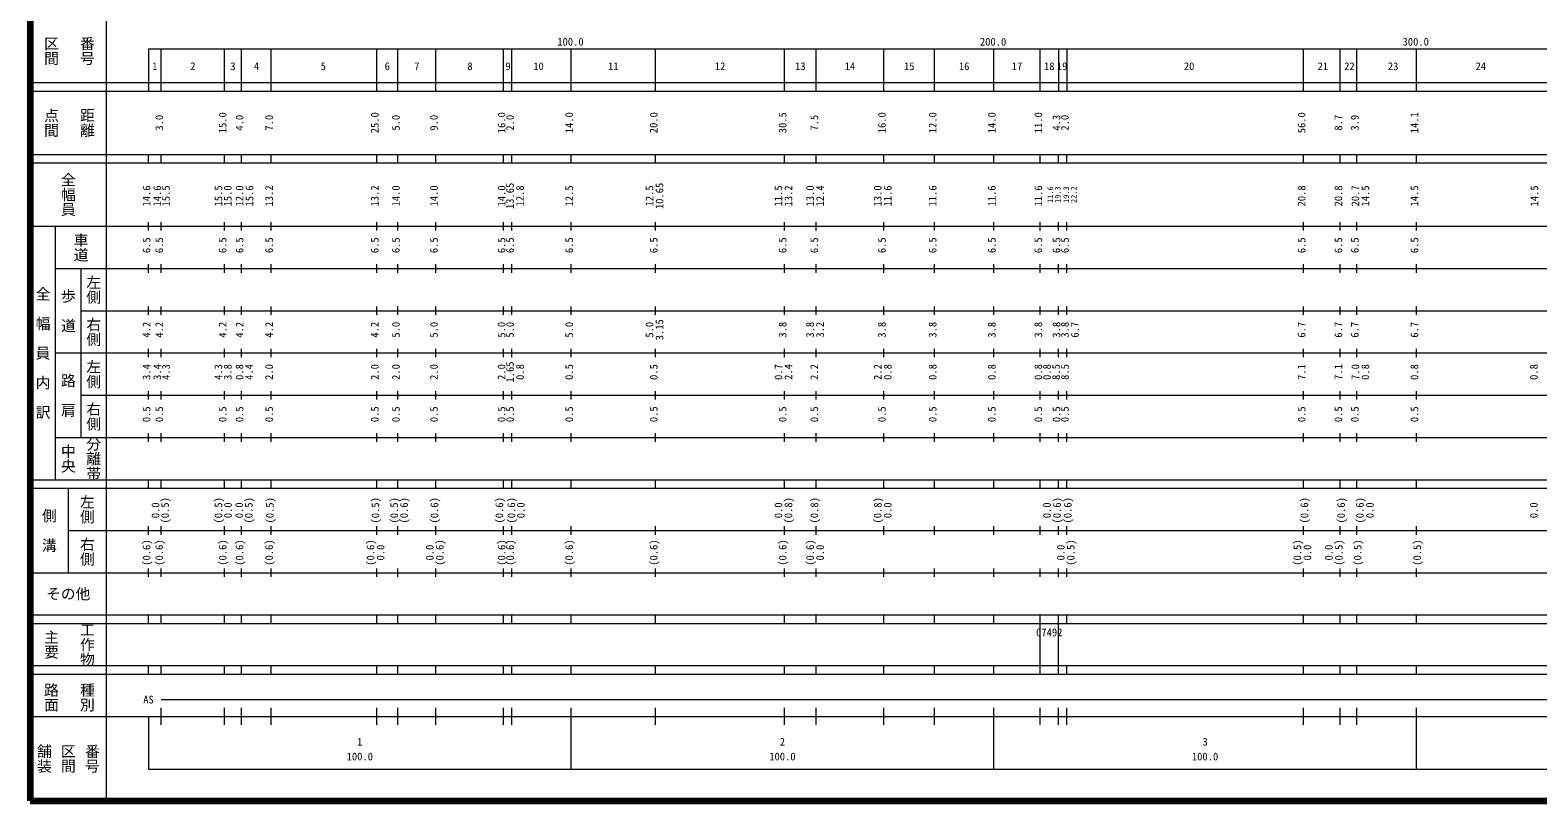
# Model space of a CAD drawing. Units: millimetres, scale not verified. Extents: x 40000 to 680000, y 20000 to 380000.
# Drawn here: x 40000 to 396745, y 20000 to 202409 of the extents above; entities that cross this region are included whole.
import ezdxf
from ezdxf.enums import TextEntityAlignment as Align

# ---------------------------------------------------------------- set-up
doc = ezdxf.new("R2010")
doc.units = ezdxf.units.MM
doc.header["$LTSCALE"] = 1000
doc.layers.add('M-TTL', color=2, linetype='Continuous', lineweight=140)
doc.layers.add('M-TTL-BAND', color=7, linetype='Continuous', lineweight=13)
doc.styles.add('@ＭＳ ゴシック', font='')
doc.styles.add('ＭＳ ゴシック', font='')
doc.styles.get('@ＭＳ ゴシック').set_extended_font_data('@MS Gothic')
doc.styles.get('ＭＳ ゴシック').set_extended_font_data('MS Gothic')

msp = doc.modelspace()

# ---------------------------------------------------------------- linework, layer by layer
at = {"layer": 'M-TTL'}
for p, q in [((40000, 380000), (40000, 20000)), ((40000, 20000), (680000, 20000))]:
    msp.add_line(p, q, dxfattribs=at)
at = {"layer": 'M-TTL-BAND'}
for p, q in [((58000, 370000), (58000, 20000)), ((68000, 198000), (579000, 198000)), ((68000, 198000), (68000, 188000)), ((71000, 188000), (71000, 198000)), ((86000, 188000), (86000, 198000)), ((90000, 188000), (90000, 198000)), ((97000, 188000), (97000, 198000)), ((122000, 188000), (122000, 198000)), ((127000, 188000), (127000, 198000)), ((136000, 188000), (136000, 198000)), ((152000, 188000), (152000, 198000)), ((154000, 188000), (154000, 198000)), ((168000, 188000), (168000, 198000)), ((188000, 188000), (188000, 198000)), ((218500, 188000), (218500, 198000)), ((226000, 188000), (226000, 198000)), ((242000, 188000), (242000, 198000)), ((254000, 188000), (254000, 198000)), ((268000, 188000), (268000, 198000)), ((279000, 188000), (279000, 198000)), ((283300, 198000), (283300, 190000)), ((341300, 188000), (341300, 198000)), ((350000, 188000), (350000, 198000)), ((353900, 188000), (353900, 198000)), ((368000, 188000), (368000, 198000)), ((40000, 190000), (579000, 190000)), ((283300, 190000), (283300, 188000)), ((40000, 188000), (579000, 188000)), ((40000, 173000), (579000, 173000)), ((68000, 171000), (68000, 173000)), ((71000, 171000), (71000, 173000)), ((86000, 171000), (86000, 173000)), ((90000, 171000), (90000, 173000)), ((97000, 171000), (97000, 173000)), ((122000, 171000), (122000, 173000)), ((127000, 171000), (127000, 173000)), ((136000, 171000), (136000, 173000)), ((152000, 171000), (152000, 173000)), ((154000, 171000), (154000, 173000)), ((168000, 171000), (168000, 173000)), ((188000, 171000), (188000, 173000)), ((218500, 171000), (218500, 173000)), ((226000, 171000), (226000, 173000)), ((242000, 171000), (242000, 173000)), ((254000, 171000), (254000, 173000)), ((268000, 171000), (268000, 173000)), ((279000, 171000), (279000, 173000)), ((283300, 171000), (283300, 173000)), ((285300, 171000), (285300, 173000)), ((341300, 171000), (341300, 173000)), ((350000, 171000), (350000, 173000)), ((353900, 171000), (353900, 173000)), ((368000, 171000), (368000, 173000)), ((40000, 171000), (579000, 171000)), ((68000, 155000), (68000, 157000)), ((71000, 155000), (71000, 157000)), ((86000, 155000), (86000, 157000)), ((90000, 155000), (90000, 157000)), ((97000, 155000), (97000, 157000)), ((122000, 155000), (122000, 157000)), ((127000, 155000), (127000, 157000)), ((136000, 155000), (136000, 157000)), ((152000, 155000), (152000, 157000)), ((154000, 155000), (154000, 157000)), ((168000, 155000), (168000, 157000)), ((188000, 155000), (188000, 157000)), ((218500, 155000), (218500, 157000)), ((226000, 155000), (226000, 157000)), ((242000, 155000), (242000, 157000)), ((254000, 155000), (254000, 157000)), ((268000, 155000), (268000, 157000)), ((279000, 155000), (279000, 157000)), ((283300, 155000), (283300, 157000)), ((285300, 155000), (285300, 157000)), ((341300, 155000), (341300, 157000)), ((350000, 155000), (350000, 157000)), ((353900, 155000), (353900, 157000)), ((368000, 155000), (368000, 157000)), ((40000, 156000), (579000, 156000)), ((46000, 96000), (46000, 156000)), ((68000, 145000), (68000, 147000)), ((71000, 145000), (71000, 147000)), ((86000, 145000), (86000, 147000)), ((90000, 145000), (90000, 147000)), ((97000, 145000), (97000, 147000)), ((122000, 145000), (122000, 147000)), ((127000, 145000), (127000, 147000)), ((136000, 145000), (136000, 147000)), ((152000, 145000), (152000, 147000)), ((154000, 145000), (154000, 147000)), ((168000, 145000), (168000, 147000)), ((188000, 145000), (188000, 147000)), ((218500, 145000), (218500, 147000)), ((226000, 145000), (226000, 147000)), ((242000, 145000), (242000, 147000)), ((254000, 145000), (254000, 147000)), ((268000, 145000), (268000, 147000)), ((279000, 145000), (279000, 147000)), ((283300, 145000), (283300, 147000)), ((285300, 145000), (285300, 147000)), ((341300, 145000), (341300, 147000)), ((350000, 145000), (350000, 147000)), ((353900, 145000), (353900, 147000)), ((368000, 145000), (368000, 147000)), ((46000, 146000), (579000, 146000)), ((52000, 146000), (52000, 106000)), ((52000, 136000), (579000, 136000)), ((68000, 135000), (68000, 137000)), ((71000, 135000), (71000, 137000)), ((86000, 135000), (86000, 137000)), ((90000, 135000), (90000, 137000)), ((97000, 135000), (97000, 137000)), ((122000, 135000), (122000, 137000)), ((127000, 135000), (127000, 137000)), ((136000, 135000), (136000, 137000)), ((152000, 135000), (152000, 137000)), ((154000, 135000), (154000, 137000)), ((168000, 135000), (168000, 137000)), ((188000, 135000), (188000, 137000)), ((218500, 135000), (218500, 137000)), ((226000, 135000), (226000, 137000)), ((242000, 135000), (242000, 137000)), ((254000, 135000), (254000, 137000)), ((268000, 135000), (268000, 137000)), ((279000, 135000), (279000, 137000)), ((283300, 135000), (283300, 137000)), ((285300, 135000), (285300, 137000)), ((341300, 135000), (341300, 137000)), ((350000, 135000), (350000, 137000)), ((353900, 135000), (353900, 137000)), ((368000, 135000), (368000, 137000)), ((46000, 126000), (579000, 126000)), ((68000, 125000), (68000, 127000)), ((71000, 125000), (71000, 127000)), ((86000, 125000), (86000, 127000)), ((90000, 125000), (90000, 127000)), ((97000, 125000), (97000, 127000)), ((122000, 125000), (122000, 127000)), ((127000, 125000), (127000, 127000)), ((136000, 125000), (136000, 127000)), ((152000, 125000), (152000, 127000)), ((154000, 125000), (154000, 127000)), ((168000, 125000), (168000, 127000)), ((188000, 125000), (188000, 127000)), ((218500, 125000), (218500, 127000)), ((226000, 125000), (226000, 127000)), ((242000, 125000), (242000, 127000)), ((254000, 125000), (254000, 127000)), ((268000, 125000), (268000, 127000)), ((279000, 125000), (279000, 127000)), ((283300, 125000), (283300, 127000)), ((285300, 125000), (285300, 127000)), ((341300, 125000), (341300, 127000)), ((350000, 125000), (350000, 127000)), ((353900, 125000), (353900, 127000)), ((368000, 125000), (368000, 127000)), ((52000, 116000), (579000, 116000)), ((68000, 115000), (68000, 117000)), ((71000, 115000), (71000, 117000)), ((86000, 115000), (86000, 117000)), ((90000, 115000), (90000, 117000)), ((97000, 115000), (97000, 117000)), ((122000, 115000), (122000, 117000)), ((127000, 115000), (127000, 117000)), ((136000, 115000), (136000, 117000)), ((152000, 115000), (152000, 117000)), ((154000, 115000), (154000, 117000)), ((168000, 115000), (168000, 117000)), ((188000, 115000), (188000, 117000)), ((218500, 115000), (218500, 117000)), ((226000, 115000), (226000, 117000)), ((242000, 115000), (242000, 117000)), ((254000, 115000), (254000, 117000)), ((268000, 115000), (268000, 117000)), ((279000, 115000), (279000, 117000)), ((283300, 115000), (283300, 117000)), ((285300, 115000), (285300, 117000)), ((341300, 115000), (341300, 117000)), ((350000, 115000), (350000, 117000)), ((353900, 115000), (353900, 117000)), ((368000, 115000), (368000, 117000)), ((46000, 106000), (579000, 106000)), ((68000, 105000), (68000, 107000)), ((71000, 105000), (71000, 107000)), ((86000, 105000), (86000, 107000)), ((90000, 105000), (90000, 107000)), ((97000, 105000), (97000, 107000)), ((122000, 105000), (122000, 107000)), ((127000, 105000), (127000, 107000)), ((136000, 105000), (136000, 107000)), ((152000, 105000), (152000, 107000)), ((154000, 105000), (154000, 107000)), ((168000, 105000), (168000, 107000)), ((188000, 105000), (188000, 107000)), ((218500, 105000), (218500, 107000)), ((226000, 105000), (226000, 107000)), ((242000, 105000), (242000, 107000)), ((254000, 105000), (254000, 107000)), ((268000, 105000), (268000, 107000)), ((279000, 105000), (279000, 107000)), ((283300, 105000), (283300, 107000)), ((285300, 105000), (285300, 107000)), ((341300, 105000), (341300, 107000)), ((350000, 105000), (350000, 107000)), ((353900, 105000), (353900, 107000)), ((368000, 105000), (368000, 107000)), ((40000, 96000), (579000, 96000)), ((40000, 94000), (579000, 94000)), ((49000, 94000), (49000, 74000)), ((68000, 94000), (68000, 96000)), ((71000, 94000), (71000, 96000)), ((86000, 94000), (86000, 96000)), ((90000, 94000), (90000, 96000)), ((97000, 94000), (97000, 96000)), ((122000, 94000), (122000, 96000)), ((127000, 94000), (127000, 96000)), ((136000, 94000), (136000, 96000)), ((152000, 94000), (152000, 96000)), ((154000, 94000), (154000, 96000)), ((168000, 94000), (168000, 96000)), ((188000, 94000), (188000, 96000)), ((218500, 94000), (218500, 96000)), ((226000, 94000), (226000, 96000)), ((242000, 94000), (242000, 96000)), ((254000, 94000), (254000, 96000)), ((268000, 94000), (268000, 96000)), ((279000, 94000), (279000, 96000)), ((283300, 94000), (283300, 96000)), ((285300, 94000), (285300, 96000)), ((341300, 94000), (341300, 96000)), ((350000, 94000), (350000, 96000)), ((353900, 94000), (353900, 96000)), ((368000, 94000), (368000, 96000)), ((49000, 84000), (579000, 84000)), ((68000, 83000), (68000, 85000)), ((71000, 83000), (71000, 85000)), ((86000, 83000), (86000, 85000)), ((90000, 83000), (90000, 85000)), ((97000, 83000), (97000, 85000)), ((122000, 83000), (122000, 85000)), ((127000, 83000), (127000, 85000)), ((136000, 83000), (136000, 85000)), ((152000, 83000), (152000, 85000)), ((154000, 83000), (154000, 85000)), ((168000, 83000), (168000, 85000)), ((188000, 83000), (188000, 85000)), ((218500, 83000), (218500, 85000)), ((226000, 83000), (226000, 85000)), ((242000, 83000), (242000, 85000)), ((254000, 83000), (254000, 85000)), ((268000, 83000), (268000, 85000)), ((279000, 83000), (279000, 85000)), ((283300, 83000), (283300, 85000)), ((285300, 83000), (285300, 85000)), ((341300, 83000), (341300, 85000)), ((350000, 83000), (350000, 85000)), ((353900, 83000), (353900, 85000)), ((368000, 83000), (368000, 85000)), ((68000, 73000), (68000, 75000)), ((71000, 73000), (71000, 75000)), ((86000, 73000), (86000, 75000)), ((90000, 73000), (90000, 75000)), ((97000, 73000), (97000, 75000)), ((122000, 73000), (122000, 75000)), ((127000, 73000), (127000, 75000)), ((136000, 73000), (136000, 75000)), ((152000, 73000), (152000, 75000)), ((154000, 73000), (154000, 75000)), ((168000, 73000), (168000, 75000)), ((188000, 73000), (188000, 75000)), ((218500, 73000), (218500, 75000)), ((226000, 73000), (226000, 75000)), ((242000, 73000), (242000, 75000)), ((254000, 73000), (254000, 75000)), ((268000, 73000), (268000, 75000)), ((279000, 73000), (279000, 75000)), ((283300, 73000), (283300, 75000)), ((285300, 73000), (285300, 75000)), ((341300, 73000), (341300, 75000)), ((350000, 73000), (350000, 75000)), ((353900, 73000), (353900, 75000)), ((368000, 73000), (368000, 75000)), ((40000, 74000), (579000, 74000)), ((40000, 64000), (579000, 64000)), ((40000, 62000), (579000, 62000)), ((68000, 62000), (68000, 64000)), ((71000, 62000), (71000, 64000)), ((86000, 62000), (86000, 64000)), ((90000, 62000), (90000, 64000)), ((97000, 62000), (97000, 64000)), ((122000, 62000), (122000, 64000)), ((127000, 62000), (127000, 64000)), ((136000, 62000), (136000, 64000)), ((152000, 62000), (152000, 64000)), ((154000, 62000), (154000, 64000)), ((168000, 62000), (168000, 64000)), ((188000, 62000), (188000, 64000)), ((218500, 62000), (218500, 64000)), ((226000, 62000), (226000, 64000)), ((242000, 62000), (242000, 64000)), ((254000, 62000), (254000, 64000)), ((268000, 62000), (268000, 64000)), ((279000, 62000), (279000, 64000)), ((279000, 52000), (279000, 62000)), ((283300, 62000), (283300, 64000)), ((283300, 52000), (283300, 62000)), ((285300, 62000), (285300, 64000)), ((341300, 62000), (341300, 64000)), ((350000, 62000), (350000, 64000)), ((353900, 62000), (353900, 64000)), ((368000, 62000), (368000, 64000)), ((40000, 52000), (579000, 52000)), ((40000, 50000), (579000, 50000)), ((68000, 50000), (68000, 52000)), ((71000, 50000), (71000, 52000)), ((86000, 50000), (86000, 52000)), ((90000, 50000), (90000, 52000)), ((97000, 50000), (97000, 52000)), ((122000, 50000), (122000, 52000)), ((127000, 50000), (127000, 52000)), ((136000, 50000), (136000, 52000)), ((152000, 50000), (152000, 52000)), ((154000, 50000), (154000, 52000)), ((168000, 50000), (168000, 52000)), ((188000, 50000), (188000, 52000)), ((218500, 50000), (218500, 52000)), ((226000, 50000), (226000, 52000)), ((242000, 50000), (242000, 52000)), ((254000, 50000), (254000, 52000)), ((268000, 50000), (268000, 52000)), ((279000, 50000), (279000, 52000)), ((283300, 50000), (283300, 52000)), ((285300, 50000), (285300, 52000)), ((341300, 50000), (341300, 52000)), ((350000, 50000), (350000, 52000)), ((353900, 50000), (353900, 52000)), ((368000, 50000), (368000, 52000)), ((71000, 44000), (565000, 44000)), ((40000, 40000), (579000, 40000)), ((68000, 40000), (68000, 27500)), ((71000, 38000), (71000, 42000)), ((86000, 38000), (86000, 42000)), ((90000, 38000), (90000, 42000)), ((97000, 38000), (97000, 42000)), ((122000, 38000), (122000, 42000)), ((127000, 38000), (127000, 42000)), ((136000, 38000), (136000, 42000)), ((152000, 38000), (152000, 42000)), ((154000, 38000), (154000, 42000)), ((168000, 27500), (168000, 42000)), ((188000, 38000), (188000, 42000)), ((218500, 38000), (218500, 42000)), ((226000, 38000), (226000, 42000)), ((242000, 38000), (242000, 42000)), ((254000, 38000), (254000, 42000)), ((268000, 27500), (268000, 42000)), ((279000, 38000), (279000, 42000)), ((283300, 38000), (283300, 42000)), ((285300, 38000), (285300, 42000)), ((341300, 38000), (341300, 42000)), ((350000, 38000), (350000, 42000)), ((353900, 38000), (353900, 42000)), ((368000, 27500), (368000, 42000)), ((68000, 27500), (579000, 27500))]:
    msp.add_line(p, q, dxfattribs=at)
msp.add_lwpolyline([(285300, 198000), (285300, 190000), (285300, 188000)], dxfattribs=at)

# ---------------------------------------------------------------- texts
at = {"layer": 'M-TTL-BAND', "style": '@ＭＳ ゴシック'}
for s, p in [('区間', (45000, 197500)), ('番号', (53500, 197500)), ('点間', (45000, 180500)), ('距離', (53500, 180500)), ('全幅員', (49000, 163500)), ('車道', (52000, 151000)), ('左側', (55000, 141000)), ('全\u3000幅\u3000員\u3000内\u3000訳', (43000, 126000)), ('歩\u3000道', (49000, 136000)), ('右側', (55000, 131000)), ('左側', (55000, 121000)), ('路\u3000肩', (49000, 116000)), ('右側', (55000, 111000)), ('中央', (49000, 101000)), ('分離帯', (55000, 101000)), ('左側', (53500, 89000)), ('側\u3000溝', (44500, 84000)), ('右側', (53500, 79000)), ('工作物', (53500, 57000)), ('主要', (45000, 57000)), ('路面', (45000, 44500)), ('種別', (53500, 44500)), ('舗装', (43333, 30000)), ('区間', (49000, 30000)), ('番号', (54667, 30000))]:
    msp.add_text(s, height=2566, rotation=270, dxfattribs=at).set_placement(p, align=Align.MIDDLE_CENTER)
at = {"layer": 'M-TTL-BAND', "style": 'ＭＳ ゴシック'}
for s, p in [('100.0', (167844, 198195)), ('200.0', (267844, 198195)), ('300.0', (367844, 198195)), ('1', (69500, 192405)), ('2', (78500, 192405)), ('3', (88000, 192405)), ('4', (93564, 192405)), ('5', (109370, 192405)), ('6', (124500, 192405)), ('7', (131500, 192405)), ('8', (144081, 192405)), ('9', (153079, 192405)), ('10', (160288, 192405)), ('11', (178000, 192405)), ('12', (203250, 192405)), ('13', (222250, 192405)), ('14', (234000, 192405)), ('15', (248000, 192405)), ('16', (261000, 192405)), ('17', (273500, 192405)), ('18', (281150, 192405)), ('19', (284178, 192405)), ('20', (314232, 192405)), ('21', (345868, 192405)), ('22', (352153, 192405)), ('23', (362500, 192405)), ('24', (383250, 192405)), ('AS', (68000, 42500)), ('1', (118000, 32523)), ('2', (218000, 32523)), ('3', (318000, 32523)), ('100.0', (118000, 29033)), ('100.0', (218000, 29033)), ('100.0', (318000, 29033))]:
    msp.add_text(s, height=1833, dxfattribs=at).set_placement(p, align=Align.BOTTOM_CENTER)
for s, height, p in [('3.0', 1833, (72000, 180500)), ('15.0', 1833, (87000, 180500)), ('4.0', 1833, (91000, 180500)), ('7.0', 1833, (98000, 180500)), ('25.0', 1833, (123000, 180500)), ('5.0', 1833, (128000, 180500)), ('9.0', 1833, (137000, 180500)), ('16.0', 1833, (153000, 180500)), ('2.0', 1833, (155000, 180500)), ('14.0', 1833, (169000, 180500)), ('20.0', 1833, (189000, 180500)), ('30.5', 1833, (219500, 180500)), ('7.5', 1833, (227000, 180500)), ('16.0', 1833, (243000, 180500)), ('12.0', 1833, (255000, 180500)), ('14.0', 1833, (269000, 180500)), ('11.0', 1833, (280000, 180500)), ('4.3', 1833, (284300, 180500)), ('2.0', 1833, (286300, 180500)), ('56.0', 1833, (342300, 180500)), ('8.7', 1833, (351000, 180500)), ('3.9', 1833, (354900, 180500)), ('14.1', 1833, (369000, 180500)), ('14.6', 1833, (69000, 163174)), ('14.6', 1833, (71524, 163174)), ('15.5', 1833, (73581, 163174)), ('15.5', 1833, (86000, 163174)), ('15.0', 1833, (88206, 163174)), ('12.0', 1833, (91000, 163174)), ('15.6', 1833, (93337, 163174)), ('13.2', 1833, (98000, 163174)), ('13.2', 1833, (123000, 163174)), ('14.0', 1833, (128000, 163174)), ('14.0', 1833, (137000, 163174)), ('14.0', 1833, (153000, 163174)), ('13.65', 1833, (155000, 163174)), ('12.8', 1833, (157354, 163174)), ('12.5', 1833, (169000, 163174)), ('12.5', 1833, (188000, 163174)), ('10.65', 1833, (190370, 163174)), ('11.5', 1833, (218500, 163174)), ('13.2', 1833, (220870, 163174)), ('13.0', 1833, (226000, 163174)), ('12.4', 1833, (228370, 163174)), ('13.0', 1833, (242000, 163174)), ('11.6', 1833, (244370, 163174)), ('11.6', 1833, (255000, 163174)), ('11.6', 1833, (269000, 163174)), ('11.6', 1833, (280000, 163174)), ('11.6', 1320, (282400, 163474)), ('19.3', 1320, (284200, 163474)), ('19.3', 1320, (286200, 163474)), ('22.2', 1320, (288000, 163474)), ('20.8', 1833, (342300, 163174)), ('20.8', 1833, (351000, 163174)), ('20.7', 1833, (355020, 163174)), ('14.5', 1833, (357390, 163174)), ('14.5', 1833, (369000, 163174)), ('14.5', 1833, (397380, 163174)), ('6.5', 1833, (69000, 151500)), ('6.5', 1833, (72000, 151500)), ('6.5', 1833, (87000, 151500)), ('6.5', 1833, (91000, 151500)), ('6.5', 1833, (98000, 151500)), ('6.5', 1833, (123000, 151500)), ('6.5', 1833, (128000, 151500)), ('6.5', 1833, (137000, 151500)), ('6.5', 1833, (153000, 151500)), ('6.5', 1833, (155000, 151500)), ('6.5', 1833, (169000, 151500)), ('6.5', 1833, (189000, 151500)), ('6.5', 1833, (219500, 151500)), ('6.5', 1833, (227000, 151500)), ('6.5', 1833, (243000, 151500)), ('6.5', 1833, (255000, 151500)), ('6.5', 1833, (269000, 151500)), ('6.5', 1833, (280000, 151500)), ('6.5', 1833, (284300, 151500)), ('6.5', 1833, (286300, 151500)), ('6.5', 1833, (342300, 151500)), ('6.5', 1833, (351000, 151500)), ('6.5', 1833, (354900, 151500)), ('6.5', 1833, (369000, 151500)), ('4.2', 1833, (69000, 131500)), ('4.2', 1833, (72000, 131500)), ('4.2', 1833, (87000, 131500)), ('4.2', 1833, (91000, 131500)), ('4.2', 1833, (98000, 131500)), ('4.2', 1833, (123000, 131500)), ('5.0', 1833, (128000, 131500)), ('5.0', 1833, (137000, 131500)), ('5.0', 1833, (153000, 131500)), ('5.0', 1833, (155000, 131500)), ('5.0', 1833, (169000, 131500)), ('5.0', 1833, (188000, 131500)), ('3.15', 1833, (190370, 131500)), ('3.8', 1833, (219500, 131500)), ('3.8', 1833, (226000, 131500)), ('3.2', 1833, (228370, 131500)), ('3.8', 1833, (243000, 131500)), ('3.8', 1833, (255000, 131500)), ('3.8', 1833, (269000, 131500)), ('3.8', 1833, (280000, 131500)), ('3.8', 1833, (284300, 131500)), ('3.8', 1833, (286300, 131500)), ('6.7', 1833, (288667, 131500)), ('6.7', 1833, (342300, 131500)), ('6.7', 1833, (351000, 131500)), ('6.7', 1833, (354900, 131500)), ('6.7', 1833, (369000, 131500)), ('3.4', 1833, (69000, 121500)), ('3.4', 1833, (71524, 121500)), ('4.3', 1833, (73581, 121500)), ('4.3', 1833, (86000, 121500)), ('3.8', 1833, (88206, 121500)), ('0.8', 1833, (91000, 121500)), ('4.4', 1833, (93259, 121500)), ('2.0', 1833, (98000, 121500)), ('2.0', 1833, (123000, 121500)), ('2.0', 1833, (128000, 121500)), ('2.0', 1833, (137000, 121500)), ('2.0', 1833, (153000, 121500)), ('1.65', 1833, (155000, 121500)), ('0.8', 1833, (157367, 121500)), ('0.5', 1833, (169000, 121500)), ('0.5', 1833, (189000, 121500)), ('0.7', 1833, (218500, 121500)), ('2.4', 1833, (220870, 121500)), ('2.2', 1833, (227000, 121500)), ('2.2', 1833, (242000, 121500)), ('0.8', 1833, (244370, 121500)), ('0.8', 1833, (255000, 121500)), ('0.8', 1833, (269000, 121500)), ('0.8', 1833, (280000, 121500)), ('0.8', 1833, (282042, 121500)), ('8.5', 1833, (284209, 121500)), ('8.5', 1833, (286300, 121500)), ('7.1', 1833, (342300, 121500)), ('7.1', 1833, (351000, 121500)), ('7.0', 1833, (355020, 121500)), ('0.8', 1833, (357390, 121500)), ('0.8', 1833, (369000, 121500)), ('0.8', 1833, (397250, 121500)), ('0.5', 1833, (69000, 111500)), ('0.5', 1833, (72000, 111500)), ('0.5', 1833, (87000, 111500)), ('0.5', 1833, (91000, 111500)), ('0.5', 1833, (98000, 111500)), ('0.5', 1833, (123000, 111500)), ('0.5', 1833, (128000, 111500)), ('0.5', 1833, (137000, 111500)), ('0.5', 1833, (153000, 111500)), ('0.5', 1833, (155000, 111500)), ('0.5', 1833, (169000, 111500)), ('0.5', 1833, (189000, 111500)), ('0.5', 1833, (219500, 111500)), ('0.5', 1833, (227000, 111500)), ('0.5', 1833, (243000, 111500)), ('0.5', 1833, (255000, 111500)), ('0.5', 1833, (269000, 111500)), ('0.5', 1833, (280000, 111500)), ('0.5', 1833, (284300, 111500)), ('0.5', 1833, (286300, 111500)), ('0.5', 1833, (342300, 111500)), ('0.5', 1833, (351000, 111500)), ('0.5', 1833, (354900, 111500)), ('0.5', 1833, (369000, 111500)), ('0.0', 1833, (71106, 88764)), ('(0.5)', 1833, (73370, 88764)), ('(0.5)', 1833, (86000, 88764)), ('0.0', 1833, (88264, 88764)), ('0.0', 1833, (90918, 88764)), ('(0.5)', 1833, (93183, 88764)), ('(0.5)', 1833, (98174, 88764)), ('(0.5)', 1833, (123142, 88764)), ('(0.5)', 1833, (127581, 88764)), ('(0.6)', 1833, (129927, 88764)), ('(0.6)', 1833, (137110, 88764)), ('(0.6)', 1833, (152467, 88764)), ('(0.6)', 1833, (155300, 88764)), ('0.0', 1833, (157562, 88764)), ('0.0', 1833, (218500, 88764)), ('(0.8)', 1833, (220870, 88764)), ('(0.8)', 1833, (227000, 88764)), ('(0.8)', 1833, (242000, 88764)), ('0.0', 1833, (244370, 88764)), ('0.0', 1833, (282047, 88764)), ('(0.6)', 1833, (284417, 88764)), ('(0.6)', 1833, (286960, 88764)), ('(0.6)', 1833, (342960, 88764)), ('(0.6)', 1833, (351660, 88764)), ('(0.6)', 1833, (356090, 88764)), ('0.0', 1833, (358460, 88764)), ('0.0', 1833, (397250, 88764)), ('(0.6)', 1833, (69000, 78764)), ('(0.6)', 1833, (72000, 78764)), ('(0.6)', 1833, (87000, 78764)), ('(0.6)', 1833, (91000, 78764)), ('(0.6)', 1833, (98000, 78764)), ('(0.6)', 1833, (122000, 78764)), ('0.0', 1833, (124370, 78764)), ('0.0', 1833, (136000, 78764)), ('(0.6)', 1833, (138370, 78764)), ('(0.6)', 1833, (153000, 78764)), ('(0.6)', 1833, (155000, 78764)), ('(0.6)', 1833, (169000, 78764)), ('(0.6)', 1833, (189000, 78764)), ('(0.6)', 1833, (219500, 78764)), ('(0.6)', 1833, (226000, 78764)), ('0.0', 1833, (228370, 78764)), ('0.0', 1833, (285300, 78764)), ('(0.5)', 1833, (287670, 78764)), ('(0.5)', 1833, (341300, 78764)), ('0.0', 1833, (343670, 78764)), ('0.0', 1833, (348750, 78764)), ('(0.5)', 1833, (351120, 78764)), ('(0.5)', 1833, (355560, 78764)), ('(0.5)', 1833, (369660, 78764))]:
    msp.add_text(s, height=height, rotation=90, dxfattribs=at).set_placement(p, align=Align.BOTTOM_CENTER)
msp.add_text('その他', height=2566, dxfattribs=at).set_placement((49000, 69000), align=Align.MIDDLE_CENTER)
msp.add_text('07492', height=1833, dxfattribs=at).set_placement((278025, 58405), align=Align.BOTTOM_LEFT)

doc.saveas('drawing.dxf')
